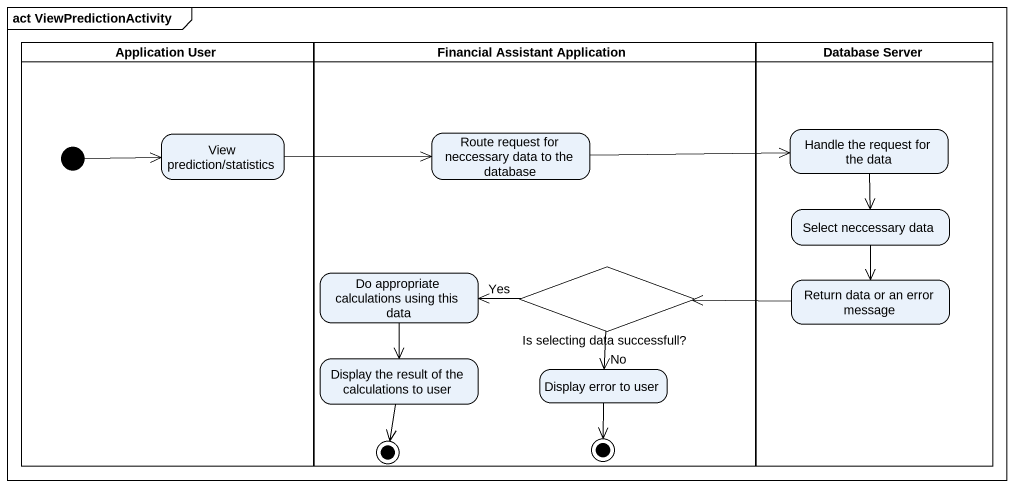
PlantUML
@startuml
mainframe act ViewPredictionActivity
hide empty description
state "Application User" as Application_User <<partition>> {
  state "View prediction/statistics" as View_prediction_statistics
  [*] -right-> View_prediction_statistics
}
state "Financial Assistant Application" as Financial_Assistant <<partition>> {
  state "Route request for neccessary data to the database" as Route_request_for
  state "Do appropriate calculations using this data" as Do_appropriate_calculations
  state "Is selecting data successfull?" as Is_selecting_data <<choice>>
  state "Display the result of the calculations to user" as Display_the_result_of_the
  state "Display error to user" as Display_error_to_user
  state final1 <<end>>
  state final2 <<end>>
}
state "Database Server" as Database_Server <<partition>> {
  state "Handle the request for the data" as Handle_the_request_for_the
  state "Select neccessary data" as Select_neccessary_data
  state "Return data or an error message" as Return_data_or_an_error
}
View_prediction_statistics -right-> Route_request_for
Route_request_for -right-> Handle_the_request_for_the
Handle_the_request_for_the --> Select_neccessary_data
Select_neccessary_data --> Return_data_or_an_error
Do_appropriate_calculations --> Display_the_result_of_the
Is_selecting_data -left-> Do_appropriate_calculations : Yes
Is_selecting_data --> Display_error_to_user : No
Return_data_or_an_error -left-> Is_selecting_data
Display_the_result_of_the --> final1
Display_error_to_user --> final2
@enduml
